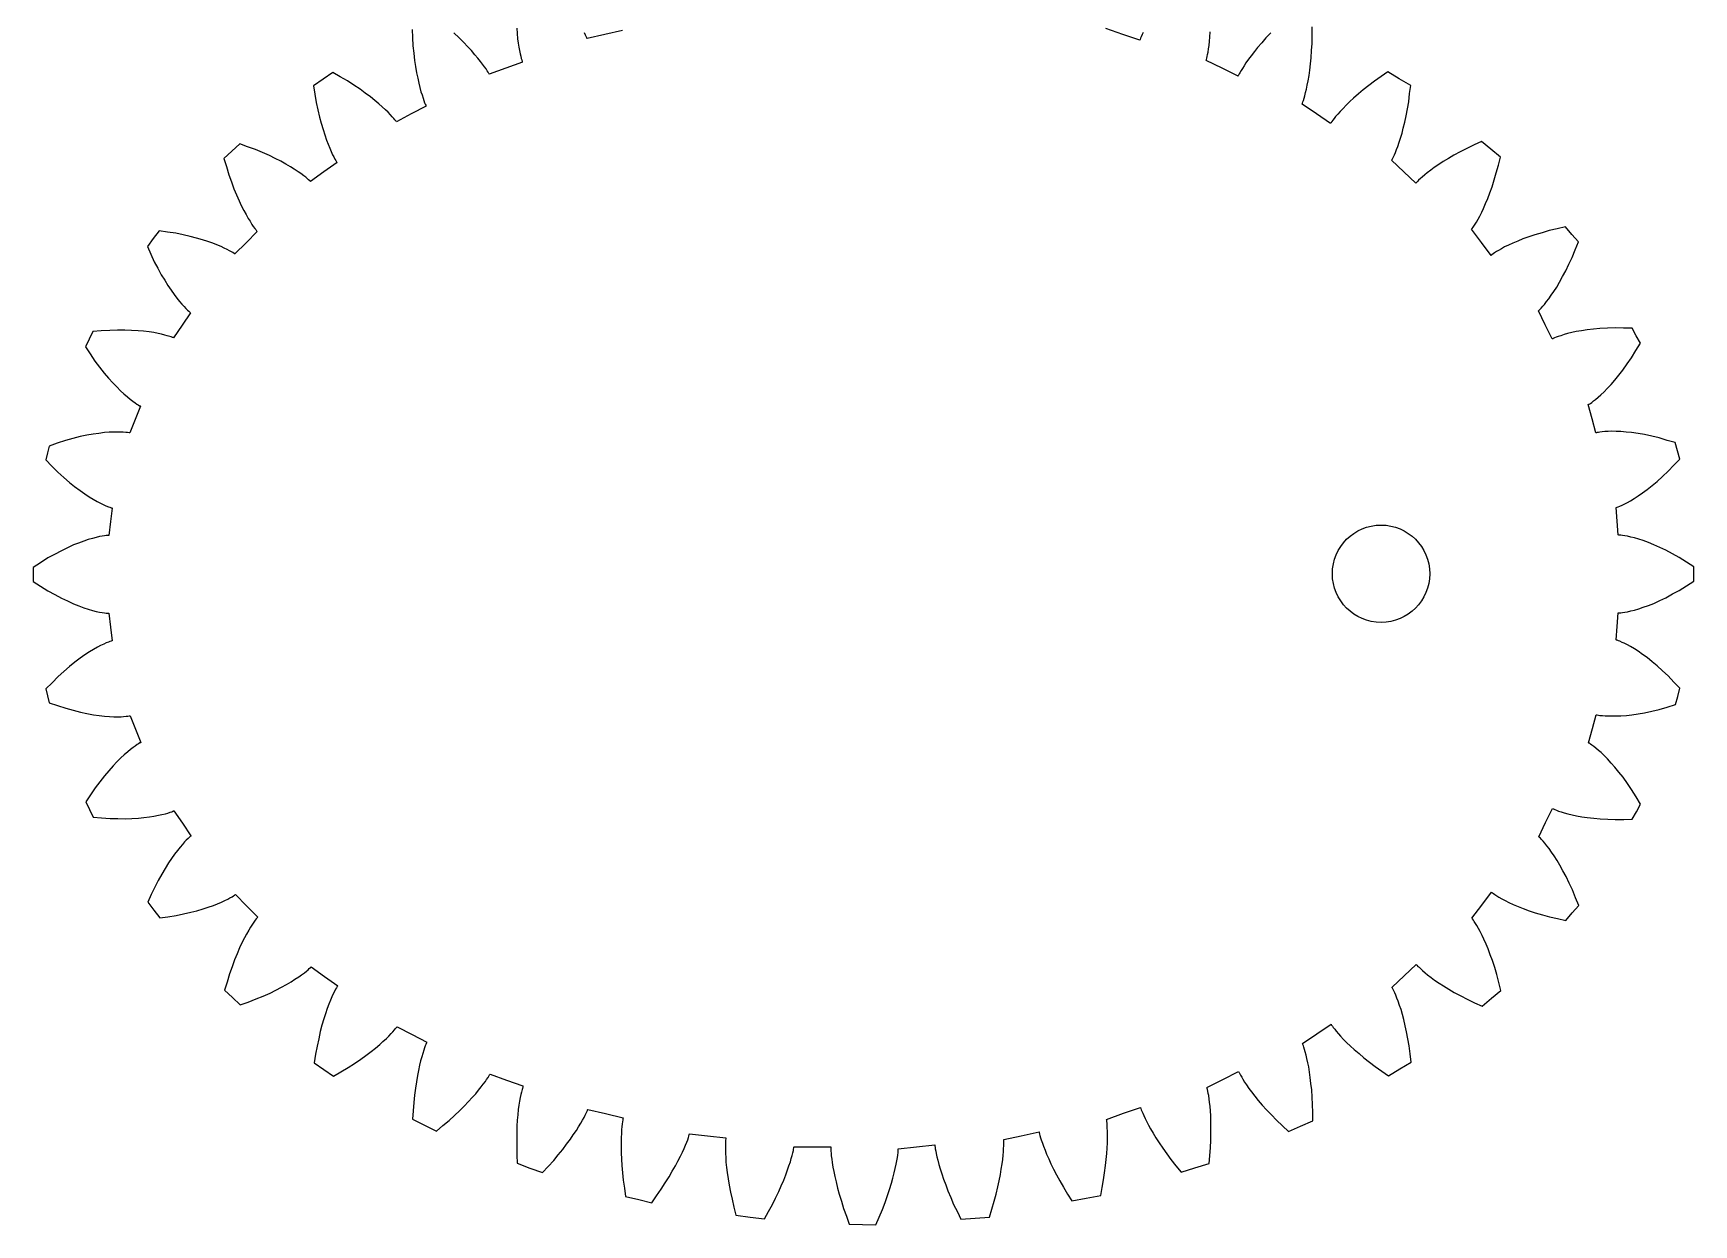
# Model space of a CAD drawing. Extents: x 0 to 210, y 0 to 154.
# Drawn here: x 107.5 to 209.8, y 0 to 73.4 of the extents above; entities that cross this region are included whole.
import ezdxf

# ---------------------------------------------------------------- set-up
doc = ezdxf.new("R2010")
doc.units = 0
doc.layers.get('0').update_dxf_attribs({"linetype": 'CONTINUOUS'})

msp = doc.modelspace()

# ---------------------------------------------------------------- linework, layer by layer
for points in [[(130.83, 73.68), (130.86, 73.17), (130.89, 72.66), (130.94, 72.22), (130.99, 71.77), (131.05, 71.39), (131.11, 71), (131.18, 70.68), (131.25, 70.36), (131.32, 70.1), (131.38, 69.84), (131.45, 69.64), (131.51, 69.44), (131.56, 69.3), (131.61, 69.16), (131.64, 69.08), (131.68, 69), (131.69, 68.97), (131.7, 68.94), (130.78, 68.47), (129.87, 67.99), (129.85, 68.02), (129.83, 68.04), (129.77, 68.11), (129.71, 68.18), (129.61, 68.3), (129.51, 68.41), (129.36, 68.57), (129.2, 68.72), (129, 68.9), (128.79, 69.09), (128.53, 69.3), (128.27, 69.52), (127.95, 69.75), (127.63, 69.99), (127.24, 70.24), (126.86, 70.5), (126.41, 70.76), (125.96, 71.03), (125.36, 70.61), (124.76, 70.2), (124.85, 69.68), (124.93, 69.17), (125.03, 68.72), (125.13, 68.27), (125.24, 67.89), (125.35, 67.5), (125.46, 67.18), (125.56, 66.86), (125.66, 66.6), (125.76, 66.35), (125.85, 66.15), (125.94, 65.95), (126.01, 65.82), (126.08, 65.68), (126.13, 65.6), (126.17, 65.52), (126.19, 65.49), (126.21, 65.47), (125.39, 64.89), (124.58, 64.3), (124.55, 64.32), (124.53, 64.35), (124.46, 64.41), (124.4, 64.47), (124.28, 64.57), (124.16, 64.66), (123.98, 64.79), (123.81, 64.91), (123.57, 65.06), (123.34, 65.21), (123.05, 65.38), (122.75, 65.55), (122.39, 65.73), (122.04, 65.9), (121.61, 66.09), (121.19, 66.27), (120.7, 66.45), (120.21, 66.63), (119.73, 66.18), (119.24, 65.73), (119.39, 65.23), (119.54, 64.72), (119.7, 64.29), (119.86, 63.86), (120.01, 63.49), (120.17, 63.12), (120.31, 62.82), (120.46, 62.51), (120.6, 62.27), (120.73, 62.03), (120.85, 61.85), (120.96, 61.66), (121.05, 61.54), (121.14, 61.41), (121.2, 61.34), (121.25, 61.27), (121.27, 61.24), (121.29, 61.22), (120.6, 60.53), (119.91, 59.84), (119.89, 59.85), (119.87, 59.87), (119.79, 59.92), (119.71, 59.97), (119.58, 60.04), (119.44, 60.11), (119.25, 60.2), (119.06, 60.29), (118.81, 60.4), (118.55, 60.5), (118.24, 60.61), (117.92, 60.71), (117.54, 60.82), (117.16, 60.92), (116.72, 61.02), (116.27, 61.11), (115.76, 61.19), (115.25, 61.27), (114.88, 60.79), (114.52, 60.3), (114.73, 59.83), (114.95, 59.36), (115.16, 58.96), (115.38, 58.56), (115.59, 58.22), (115.79, 57.89), (115.98, 57.61), (116.17, 57.34), (116.34, 57.12), (116.51, 56.91), (116.65, 56.75), (116.79, 56.59), (116.9, 56.48), (117, 56.37), (117.07, 56.31), (117.14, 56.25), (117.16, 56.23), (117.18, 56.21), (116.66, 55.44), (116.13, 54.66), (116.11, 54.68), (116.08, 54.69), (115.99, 54.72), (115.9, 54.75), (115.75, 54.8), (115.6, 54.84), (115.39, 54.89), (115.18, 54.94), (114.91, 54.99), (114.63, 55.04), (114.29, 55.07), (113.95, 55.11), (113.55, 55.13), (113.14, 55.15), (112.68, 55.14), (112.21, 55.13), (111.68, 55.09), (111.16, 55.05), (110.93, 54.58), (110.71, 54.12), (111, 53.68), (111.29, 53.24), (111.58, 52.87), (111.86, 52.5), (112.13, 52.19), (112.39, 51.89), (112.63, 51.64), (112.87, 51.4), (113.08, 51.21), (113.29, 51.03), (113.46, 50.89), (113.63, 50.76), (113.76, 50.67), (113.88, 50.58), (113.96, 50.53), (114.04, 50.48), (114.07, 50.47), (114.1, 50.45), (113.77, 49.63), (113.45, 48.81), (113.42, 48.81), (113.39, 48.82), (113.29, 48.83), (113.2, 48.84), (113.04, 48.85), (112.89, 48.86), (112.67, 48.86), (112.45, 48.86), (112.16, 48.85), (111.88, 48.83), (111.54, 48.78), (111.19, 48.74), (110.79, 48.66), (110.39, 48.58), (109.93, 48.46), (109.48, 48.34), (108.97, 48.17), (108.46, 47.99), (108.36, 47.57), (108.26, 47.14), (108.64, 46.76), (109.01, 46.38), (109.37, 46.07), (109.72, 45.75), (110.04, 45.5), (110.37, 45.25), (110.66, 45.06), (110.94, 44.87), (111.19, 44.72), (111.43, 44.58), (111.63, 44.48), (111.83, 44.38), (111.97, 44.32), (112.12, 44.26), (112.21, 44.23), (112.3, 44.2), (112.33, 44.19), (112.36, 44.18), (112.25, 43.34), (112.14, 42.49), (112.11, 42.49), (112.07, 42.49), (111.98, 42.48), (111.89, 42.47), (111.73, 42.44), (111.58, 42.42), (111.36, 42.36), (111.15, 42.31), (110.88, 42.23), (110.61, 42.14), (110.28, 42.02), (109.96, 41.9), (109.59, 41.72), (109.22, 41.55), (108.8, 41.32), (108.39, 41.1), (107.94, 40.81), (107.49, 40.52), (107.49, 40.08), (107.49, 39.65), (107.94, 39.36), (108.39, 39.08), (108.81, 38.85), (109.22, 38.62), (109.59, 38.45), (109.96, 38.28), (110.29, 38.15), (110.61, 38.03), (110.88, 37.95), (111.15, 37.86), (111.37, 37.81), (111.58, 37.76), (111.74, 37.73), (111.89, 37.71), (111.98, 37.7), (112.08, 37.69), (112.11, 37.69), (112.14, 37.69), (112.25, 36.84), (112.36, 36), (112.33, 35.99), (112.3, 35.98), (112.21, 35.95), (112.12, 35.92), (111.98, 35.86), (111.83, 35.79), (111.64, 35.7), (111.44, 35.6), (111.2, 35.45), (110.95, 35.31), (110.66, 35.12), (110.38, 34.92), (110.05, 34.67), (109.73, 34.42), (109.38, 34.1), (109.02, 33.79), (108.65, 33.41), (108.27, 33.03), (108.37, 32.6), (108.47, 32.18), (108.98, 32.01), (109.49, 31.84), (109.95, 31.71), (110.4, 31.59), (110.8, 31.52), (111.21, 31.44), (111.55, 31.39), (111.89, 31.35), (112.18, 31.33), (112.46, 31.31), (112.68, 31.31), (112.9, 31.31), (113.06, 31.32), (113.22, 31.34), (113.31, 31.35), (113.4, 31.36), (113.43, 31.37), (113.47, 31.37), (113.79, 30.55), (114.12, 29.73), (114.09, 29.71), (114.06, 29.7), (113.98, 29.65), (113.9, 29.6), (113.77, 29.51), (113.65, 29.42), (113.48, 29.29), (113.31, 29.15), (113.1, 28.97), (112.89, 28.78), (112.65, 28.53), (112.41, 28.29), (112.15, 27.98), (111.88, 27.68), (111.6, 27.31), (111.31, 26.94), (111.02, 26.5), (110.73, 26.06), (110.95, 25.59), (111.18, 25.13), (111.7, 25.09), (112.23, 25.04), (112.7, 25.04), (113.17, 25.03), (113.57, 25.05), (113.97, 25.07), (114.31, 25.11), (114.65, 25.14), (114.93, 25.19), (115.21, 25.24), (115.42, 25.29), (115.63, 25.34), (115.78, 25.38), (115.93, 25.43), (116.02, 25.46), (116.1, 25.49), (116.13, 25.51), (116.16, 25.52), (116.69, 24.75), (117.21, 23.97), (117.19, 23.95), (117.16, 23.93), (117.1, 23.87), (117.03, 23.81), (116.92, 23.7), (116.82, 23.6), (116.68, 23.44), (116.54, 23.28), (116.37, 23.06), (116.2, 22.85), (116.01, 22.57), (115.82, 22.3), (115.61, 21.96), (115.41, 21.62), (115.19, 21.22), (114.98, 20.82), (114.76, 20.35), (114.55, 19.88), (114.92, 19.39), (115.28, 18.91), (115.79, 18.99), (116.3, 19.07), (116.75, 19.16), (117.19, 19.26), (117.57, 19.36), (117.95, 19.47), (118.27, 19.58), (118.59, 19.69), (118.84, 19.79), (119.09, 19.89), (119.29, 19.98), (119.48, 20.07), (119.61, 20.15), (119.74, 20.22), (119.82, 20.27), (119.9, 20.32), (119.92, 20.33), (119.95, 20.35), (120.64, 19.66), (121.33, 18.97), (121.31, 18.95), (121.29, 18.92), (121.23, 18.85), (121.17, 18.78), (121.09, 18.65), (121, 18.53), (120.88, 18.34), (120.77, 18.16), (120.63, 17.92), (120.5, 17.68), (120.35, 17.37), (120.2, 17.07), (120.05, 16.7), (119.89, 16.33), (119.74, 15.89), (119.58, 15.46), (119.43, 14.96), (119.28, 14.46), (119.76, 14), (120.25, 13.55), (120.74, 13.73), (121.23, 13.92), (121.65, 14.1), (122.08, 14.28), (122.43, 14.46), (122.79, 14.64), (123.09, 14.81), (123.38, 14.98), (123.61, 15.13), (123.85, 15.28), (124.02, 15.4), (124.2, 15.53), (124.32, 15.63), (124.43, 15.72), (124.5, 15.79), (124.57, 15.85), (124.59, 15.87), (124.62, 15.89), (125.43, 15.31), (126.25, 14.73), (126.23, 14.7), (126.21, 14.68), (126.17, 14.6), (126.12, 14.52), (126.05, 14.38), (125.98, 14.24), (125.89, 14.05), (125.8, 13.85), (125.7, 13.59), (125.6, 13.33), (125.5, 13.01), (125.39, 12.69), (125.28, 12.31), (125.18, 11.92), (125.08, 11.47), (124.98, 11.02), (124.89, 10.51), (124.8, 9.99), (125.4, 9.58), (126, 9.17), (126.45, 9.43), (126.9, 9.7), (127.29, 9.95), (127.67, 10.21), (127.99, 10.44), (128.31, 10.68), (128.58, 10.89), (128.84, 11.11), (129.04, 11.29), (129.25, 11.48), (129.4, 11.63), (129.55, 11.79), (129.65, 11.9), (129.76, 12.01), (129.81, 12.09), (129.87, 12.16), (129.89, 12.18), (129.91, 12.21), (130.83, 11.73), (131.75, 11.26), (131.73, 11.23), (131.72, 11.21), (131.69, 11.12), (131.65, 11.04), (131.6, 10.9), (131.55, 10.76), (131.49, 10.56), (131.43, 10.36), (131.36, 10.1), (131.29, 9.84), (131.22, 9.52), (131.16, 9.2), (131.1, 8.81), (131.04, 8.43), (130.99, 7.98), (130.94, 7.54), (130.9, 7.03), (130.87, 6.52), (131.6, 6.15), (132.33, 5.78), (132.72, 6.11), (133.11, 6.43), (133.44, 6.74), (133.77, 7.04), (134.05, 7.32), (134.32, 7.59), (134.54, 7.84), (134.76, 8.08), (134.93, 8.29), (135.1, 8.5), (135.22, 8.67), (135.35, 8.84), (135.43, 8.96), (135.52, 9.08), (135.56, 9.16), (135.61, 9.24), (135.62, 9.26), (135.64, 9.29), (136.66, 8.92), (137.67, 8.56), (137.66, 8.53), (137.65, 8.5), (137.63, 8.41), (137.61, 8.33), (137.57, 8.18), (137.54, 8.04), (137.5, 7.84), (137.46, 7.63), (137.42, 7.37), (137.38, 7.1), (137.35, 6.78), (137.32, 6.45), (137.3, 6.07), (137.28, 5.68), (137.28, 5.24), (137.28, 4.8), (137.3, 4.29), (137.32, 3.79), (138.1, 3.5), (138.88, 3.22), (139.22, 3.59), (139.56, 3.97), (139.84, 4.31), (140.12, 4.65), (140.36, 4.96), (140.59, 5.27), (140.77, 5.54), (140.96, 5.81), (141.1, 6.03), (141.24, 6.26), (141.34, 6.44), (141.44, 6.62), (141.5, 6.76), (141.57, 6.89), (141.61, 6.97), (141.64, 7.05), (141.65, 7.08), (141.67, 7.11), (142.75, 6.85), (143.84, 6.6), (143.84, 6.57), (143.83, 6.54), (143.82, 6.45), (143.8, 6.36), (143.78, 6.21), (143.76, 6.06), (143.75, 5.85), (143.73, 5.64), (143.72, 5.37), (143.71, 5.1), (143.72, 4.77), (143.72, 4.44), (143.74, 4.05), (143.76, 3.66), (143.8, 3.21), (143.85, 2.76), (143.92, 2.26), (143.99, 1.75), (144.8, 1.56), (145.6, 1.36), (145.89, 1.78), (146.19, 2.2), (146.43, 2.58), (146.68, 2.96), (146.87, 3.3), (147.07, 3.64), (147.22, 3.93), (147.37, 4.22), (147.49, 4.47), (147.6, 4.71), (147.68, 4.91), (147.76, 5.1), (147.82, 5.24), (147.87, 5.38), (147.89, 5.47), (147.92, 5.56), (147.93, 5.59), (147.94, 5.61), (149.05, 5.48), (150.16, 5.36), (150.16, 5.33), (150.16, 5.3), (150.15, 5.21), (150.14, 5.12), (150.14, 4.97), (150.14, 4.82), (150.14, 4.61), (150.15, 4.4), (150.17, 4.14), (150.18, 3.87), (150.22, 3.54), (150.26, 3.22), (150.32, 2.83), (150.37, 2.45), (150.46, 2.01), (150.55, 1.58), (150.67, 1.08), (150.79, 0.59), (151.67, 0.48), (152.55, 0.36), (152.8, 0.81), (153.04, 1.25), (153.23, 1.65), (153.43, 2.06), (153.58, 2.41), (153.74, 2.76), (153.86, 3.07), (153.97, 3.38), (154.06, 3.63), (154.15, 3.88), (154.2, 4.08), (154.26, 4.28), (154.3, 4.43), (154.33, 4.57), (154.35, 4.66), (154.37, 4.75), (154.37, 4.78), (154.38, 4.81), (155.51, 4.8), (156.64, 4.8), (156.64, 4.77), (156.64, 4.74), (156.64, 4.64), (156.65, 4.55), (156.66, 4.4), (156.67, 4.25), (156.7, 4.04), (156.73, 3.83), (156.77, 3.56), (156.82, 3.29), (156.89, 2.97), (156.96, 2.64), (157.06, 2.26), (157.16, 1.88), (157.29, 1.45), (157.43, 1.01), (157.6, 0.53), (157.77, 0.04), (158.6, 0.02), (159.42, 0), (159.62, 0.48), (159.82, 0.95), (159.98, 1.38), (160.13, 1.8), (160.25, 2.18), (160.37, 2.56), (160.46, 2.88), (160.55, 3.2), (160.61, 3.46), (160.67, 3.73), (160.7, 3.94), (160.74, 4.15), (160.76, 4.3), (160.78, 4.45), (160.79, 4.54), (160.8, 4.63), (160.8, 4.66), (160.8, 4.69), (161.92, 4.81), (163.05, 4.92), (163.05, 4.89), (163.05, 4.86), (163.07, 4.77), (163.08, 4.68), (163.11, 4.53), (163.13, 4.39), (163.18, 4.18), (163.23, 3.98), (163.3, 3.72), (163.38, 3.45), (163.48, 3.14), (163.58, 2.82), (163.72, 2.46), (163.86, 2.09), (164.04, 1.68), (164.21, 1.26), (164.44, 0.8), (164.66, 0.34), (165.54, 0.41), (166.41, 0.47), (166.56, 0.96), (166.71, 1.46), (166.82, 1.89), (166.93, 2.33), (167.01, 2.71), (167.09, 3.1), (167.14, 3.43), (167.2, 3.75), (167.23, 4.02), (167.26, 4.29), (167.28, 4.5), (167.29, 4.71), (167.3, 4.86), (167.3, 5.01), (167.3, 5.1), (167.3, 5.19), (167.3, 5.22), (167.3, 5.25), (168.38, 5.49), (169.47, 5.73), (169.47, 5.7), (169.48, 5.68), (169.5, 5.59), (169.52, 5.51), (169.57, 5.37), (169.61, 5.23), (169.68, 5.03), (169.74, 4.84), (169.84, 4.59), (169.94, 4.35), (170.07, 4.06), (170.2, 3.76), (170.37, 3.42), (170.54, 3.08), (170.76, 2.7), (170.97, 2.32), (171.23, 1.89), (171.49, 1.47), (172.38, 1.64), (173.27, 1.8), (173.36, 2.29), (173.45, 2.78), (173.51, 3.21), (173.57, 3.65), (173.61, 4.02), (173.65, 4.4), (173.67, 4.72), (173.69, 5.05), (173.69, 5.31), (173.69, 5.57), (173.69, 5.78), (173.68, 5.98), (173.67, 6.13), (173.66, 6.27), (173.65, 6.36), (173.64, 6.45), (173.63, 6.48), (173.63, 6.5), (174.67, 6.87), (175.72, 7.23), (175.73, 7.2), (175.74, 7.17), (175.77, 7.09), (175.8, 7.01), (175.86, 6.88), (175.92, 6.74), (176.01, 6.56), (176.09, 6.38), (176.22, 6.14), (176.34, 5.91), (176.51, 5.64), (176.67, 5.36), (176.88, 5.05), (177.09, 4.73), (177.35, 4.38), (177.6, 4.02), (177.91, 3.63), (178.22, 3.25), (179.08, 3.51), (179.95, 3.77), (179.99, 4.26), (180.03, 4.76), (180.05, 5.19), (180.06, 5.63), (180.06, 6.01), (180.06, 6.39), (180.05, 6.71), (180.03, 7.03), (180.01, 7.29), (179.98, 7.55), (179.95, 7.75), (179.93, 7.96), (179.9, 8.1), (179.87, 8.24), (179.85, 8.33), (179.83, 8.41), (179.83, 8.44), (179.82, 8.47), (180.79, 8.95), (181.77, 9.44), (181.78, 9.41), (181.8, 9.39), (181.84, 9.31), (181.88, 9.23), (181.96, 9.1), (182.03, 8.97), (182.14, 8.8), (182.26, 8.62), (182.41, 8.4), (182.57, 8.19), (182.77, 7.93), (182.98, 7.67), (183.23, 7.38), (183.49, 7.09), (183.79, 6.77), (184.1, 6.45), (184.47, 6.1), (184.84, 5.75), (185.59, 6.08), (186.35, 6.41), (186.34, 6.92), (186.33, 7.42), (186.3, 7.87), (186.28, 8.31), (186.23, 8.7), (186.19, 9.08), (186.14, 9.41), (186.09, 9.73), (186.04, 9.99), (185.98, 10.25), (185.93, 10.46), (185.88, 10.66), (185.84, 10.8), (185.79, 10.94), (185.76, 11.03), (185.73, 11.11), (185.72, 11.14), (185.71, 11.17), (186.59, 11.76), (187.47, 12.36), (187.48, 12.34), (187.5, 12.31), (187.55, 12.24), (187.6, 12.17), (187.69, 12.05), (187.78, 11.94), (187.92, 11.78), (188.05, 11.63), (188.24, 11.43), (188.42, 11.24), (188.66, 11.02), (188.89, 10.8), (189.19, 10.55), (189.48, 10.3), (189.83, 10.03), (190.18, 9.76), (190.59, 9.47), (191, 9.18), (191.7, 9.61), (192.41, 10.03), (192.34, 10.53), (192.28, 11.03), (192.2, 11.46), (192.12, 11.9), (192.04, 12.27), (191.95, 12.65), (191.86, 12.96), (191.78, 13.27), (191.69, 13.52), (191.61, 13.78), (191.53, 13.97), (191.46, 14.16), (191.4, 14.29), (191.34, 14.43), (191.3, 14.51), (191.26, 14.59), (191.24, 14.61), (191.23, 14.64), (191.97, 15.34), (192.72, 16.04), (192.74, 16.02), (192.76, 16), (192.82, 15.93), (192.89, 15.87), (192.99, 15.77), (193.1, 15.67), (193.26, 15.54), (193.42, 15.4), (193.64, 15.24), (193.85, 15.08), (194.13, 14.9), (194.4, 14.72), (194.73, 14.52), (195.06, 14.32), (195.46, 14.11), (195.85, 13.91), (196.31, 13.69), (196.77, 13.48), (197.35, 13.96), (197.93, 14.44), (197.8, 14.93), (197.68, 15.42), (197.55, 15.85), (197.41, 16.28), (197.28, 16.64), (197.15, 17), (197.02, 17.3), (196.89, 17.6), (196.77, 17.84), (196.65, 18.08), (196.55, 18.27), (196.45, 18.45), (196.37, 18.57), (196.29, 18.7), (196.24, 18.77), (196.19, 18.85), (196.17, 18.87), (196.15, 18.89), (196.75, 19.7), (197.36, 20.5), (197.38, 20.48), (197.41, 20.46), (197.48, 20.41), (197.55, 20.36), (197.68, 20.27), (197.81, 20.19), (198, 20.09), (198.19, 19.99), (198.43, 19.87), (198.68, 19.75), (198.99, 19.62), (199.3, 19.49), (199.67, 19.36), (200.05, 19.23), (200.49, 19.11), (200.93, 18.98), (201.43, 18.87), (201.94, 18.75), (202.33, 19.22), (202.73, 19.68), (202.54, 20.16), (202.34, 20.64), (202.15, 21.06), (201.95, 21.47), (201.76, 21.82), (201.57, 22.17), (201.4, 22.45), (201.22, 22.74), (201.06, 22.96), (200.91, 23.19), (200.77, 23.36), (200.64, 23.52), (200.54, 23.64), (200.44, 23.75), (200.38, 23.82), (200.31, 23.88), (200.29, 23.9), (200.27, 23.92), (200.69, 24.79), (201.12, 25.66), (201.15, 25.64), (201.18, 25.63), (201.26, 25.59), (201.35, 25.56), (201.49, 25.5), (201.64, 25.45), (201.84, 25.39), (202.05, 25.33), (202.32, 25.27), (202.59, 25.21), (202.93, 25.15), (203.26, 25.1), (203.66, 25.06), (204.06, 25.02), (204.52, 25), (204.98, 24.98), (205.51, 24.99), (206.03, 25), (206.29, 25.46), (206.54, 25.93), (206.27, 26.38), (205.99, 26.82), (205.73, 27.2), (205.46, 27.58), (205.21, 27.89), (204.96, 28.21), (204.73, 28.46), (204.51, 28.71), (204.31, 28.91), (204.11, 29.1), (203.95, 29.24), (203.78, 29.38), (203.66, 29.48), (203.54, 29.57), (203.46, 29.62), (203.39, 29.68), (203.36, 29.69), (203.33, 29.71), (203.57, 30.58), (203.8, 31.44), (203.83, 31.44), (203.86, 31.43), (203.95, 31.42), (204.04, 31.4), (204.2, 31.39), (204.35, 31.37), (204.56, 31.36), (204.78, 31.36), (205.05, 31.36), (205.33, 31.37), (205.67, 31.4), (206, 31.44), (206.4, 31.5), (206.79, 31.56), (207.24, 31.66), (207.69, 31.76), (208.19, 31.91), (208.69, 32.06), (208.83, 32.57), (208.96, 33.07), (208.6, 33.45), (208.24, 33.83), (207.9, 34.14), (207.57, 34.45), (207.26, 34.7), (206.95, 34.96), (206.67, 35.15), (206.39, 35.35), (206.16, 35.49), (205.92, 35.64), (205.73, 35.74), (205.54, 35.84), (205.4, 35.9), (205.26, 35.97), (205.18, 36), (205.09, 36.03), (205.06, 36.04), (205.03, 36.05), (205.1, 36.88), (205.17, 37.71), (205.2, 37.71), (205.23, 37.71), (205.33, 37.72), (205.42, 37.73), (205.57, 37.76), (205.73, 37.78), (205.94, 37.84), (206.16, 37.89), (206.43, 37.97), (206.7, 38.06), (207.02, 38.18), (207.35, 38.3), (207.72, 38.48), (208.09, 38.65), (208.5, 38.88), (208.92, 39.1), (209.37, 39.39), (209.82, 39.68), (209.82, 40.11), (209.82, 40.55), (209.37, 40.84), (208.92, 41.12), (208.5, 41.35), (208.09, 41.58), (207.72, 41.75), (207.35, 41.92), (207.02, 42.05), (206.7, 42.17), (206.43, 42.25), (206.16, 42.34), (205.94, 42.39), (205.73, 42.44), (205.57, 42.47), (205.42, 42.49), (205.33, 42.5), (205.23, 42.51), (205.2, 42.51), (205.17, 42.52), (205.1, 43.36), (205.03, 44.21), (205.06, 44.22), (205.09, 44.23), (205.17, 44.26), (205.26, 44.3), (205.4, 44.36), (205.54, 44.42), (205.73, 44.52), (205.92, 44.63), (206.15, 44.77), (206.39, 44.92), (206.67, 45.11), (206.94, 45.31), (207.25, 45.56), (207.56, 45.81), (207.9, 46.13), (208.24, 46.44), (208.6, 46.82), (208.96, 47.2), (208.82, 47.7), (208.68, 48.21), (208.18, 48.35), (207.68, 48.5), (207.23, 48.6), (206.78, 48.7), (206.39, 48.77), (205.99, 48.83), (205.66, 48.86), (205.32, 48.89), (205.04, 48.9), (204.77, 48.91), (204.55, 48.9), (204.34, 48.89), (204.18, 48.87), (204.03, 48.86), (203.94, 48.84), (203.85, 48.83), (203.82, 48.82), (203.79, 48.82), (203.55, 49.68), (203.32, 50.55), (203.35, 50.57), (203.37, 50.58), (203.45, 50.63), (203.53, 50.69), (203.65, 50.78), (203.77, 50.87), (203.93, 51.02), (204.1, 51.16), (204.3, 51.35), (204.49, 51.55), (204.72, 51.8), (204.95, 52.05), (205.2, 52.37), (205.45, 52.68), (205.71, 53.06), (205.98, 53.44), (206.25, 53.89), (206.53, 54.33), (206.27, 54.8), (206.02, 55.26), (205.49, 55.27), (204.97, 55.28), (204.51, 55.26), (204.04, 55.24), (203.64, 55.2), (203.24, 55.16), (202.91, 55.11), (202.57, 55.05), (202.3, 54.99), (202.03, 54.93), (201.83, 54.87), (201.62, 54.8), (201.47, 54.75), (201.33, 54.7), (201.24, 54.66), (201.16, 54.63), (201.13, 54.61), (201.1, 54.6), (200.67, 55.47), (200.25, 56.33), (200.27, 56.35), (200.29, 56.37), (200.36, 56.44), (200.42, 56.5), (200.52, 56.62), (200.62, 56.73), (200.75, 56.9), (200.89, 57.07), (201.04, 57.29), (201.2, 57.52), (201.38, 57.8), (201.55, 58.09), (201.74, 58.44), (201.93, 58.79), (202.12, 59.2), (202.32, 59.62), (202.51, 60.1), (202.71, 60.58), (202.31, 61.04), (201.92, 61.51), (201.41, 61.39), (200.91, 61.28), (200.47, 61.15), (200.03, 61.02), (199.65, 60.89), (199.28, 60.76), (198.97, 60.63), (198.66, 60.51), (198.41, 60.39), (198.16, 60.27), (197.98, 60.16), (197.79, 60.06), (197.66, 59.98), (197.53, 59.9), (197.46, 59.84), (197.38, 59.79), (197.36, 59.77), (197.33, 59.75), (196.73, 60.55), (196.13, 61.36), (196.15, 61.38), (196.16, 61.4), (196.22, 61.48), (196.27, 61.55), (196.35, 61.68), (196.43, 61.8), (196.53, 61.98), (196.63, 62.17), (196.75, 62.41), (196.86, 62.65), (196.99, 62.95), (197.12, 63.25), (197.26, 63.61), (197.39, 63.98), (197.52, 64.4), (197.65, 64.83), (197.78, 65.32), (197.9, 65.81), (197.32, 66.29), (196.74, 66.77), (196.28, 66.56), (195.83, 66.34), (195.43, 66.14), (195.04, 65.93), (194.7, 65.73), (194.37, 65.53), (194.1, 65.35), (193.83, 65.17), (193.61, 65.01), (193.4, 64.84), (193.24, 64.71), (193.08, 64.58), (192.97, 64.48), (192.86, 64.38), (192.8, 64.31), (192.73, 64.25), (192.71, 64.23), (192.69, 64.2), (191.95, 64.91), (191.2, 65.61), (191.22, 65.63), (191.23, 65.66), (191.27, 65.74), (191.31, 65.82), (191.37, 65.95), (191.43, 66.09), (191.5, 66.28), (191.58, 66.47), (191.66, 66.72), (191.75, 66.98), (191.84, 67.29), (191.92, 67.6), (192.01, 67.97), (192.1, 68.35), (192.17, 68.78), (192.25, 69.22), (192.31, 69.72), (192.38, 70.22), (191.67, 70.64), (190.97, 71.07), (190.56, 70.78), (190.15, 70.49), (189.8, 70.22), (189.45, 69.95), (189.16, 69.7), (188.86, 69.45), (188.63, 69.23), (188.39, 69), (188.21, 68.81), (188.03, 68.62), (187.89, 68.46), (187.75, 68.31), (187.66, 68.19), (187.57, 68.08), (187.52, 68), (187.47, 67.93), (187.45, 67.91), (187.44, 67.88), (186.56, 68.48), (185.68, 69.08), (185.69, 69.1), (185.7, 69.13), (185.73, 69.22), (185.76, 69.3), (185.81, 69.44), (185.85, 69.59), (185.9, 69.79), (185.95, 69.99), (186, 70.25), (186.06, 70.51), (186.11, 70.84), (186.16, 71.16), (186.2, 71.55), (186.24, 71.93), (186.27, 72.38), (186.3, 72.82), (186.31, 73.33), (186.31, 73.83)], [(137.28, 73.75), (137.31, 73.43), (137.34, 73.1), (137.38, 72.84), (137.42, 72.58), (137.45, 72.37), (137.49, 72.17), (137.53, 72.02), (137.56, 71.88), (137.59, 71.8), (137.61, 71.71), (137.62, 71.68), (137.63, 71.65), (136.61, 71.28), (135.59, 70.92), (135.58, 70.94), (135.56, 70.97), (135.52, 71.05), (135.47, 71.12), (135.39, 71.25), (135.3, 71.37), (135.18, 71.54), (135.05, 71.71), (134.88, 71.91), (134.71, 72.12), (134.49, 72.37), (134.27, 72.61), (134, 72.89), (133.73, 73.16), (133.4, 73.46)], [(175.88, 73.49), (175.82, 73.36), (175.77, 73.23), (175.73, 73.14), (175.7, 73.06), (175.69, 73.03), (175.68, 73.01), (174.64, 73.37), (173.59, 73.73)], [(143.8, 73.62), (142.71, 73.36), (141.62, 73.11), (141.61, 73.13), (141.6, 73.16), (141.56, 73.24), (141.52, 73.32), (141.46, 73.46)], [(183.76, 73.47), (183.45, 73.15), (183.2, 72.86), (182.94, 72.57), (182.74, 72.31), (182.54, 72.05), (182.38, 71.84), (182.22, 71.62), (182.11, 71.44), (182, 71.27), (181.92, 71.14), (181.85, 71.01), (181.81, 70.93), (181.76, 70.85), (181.75, 70.83), (181.74, 70.8), (180.76, 71.28), (179.78, 71.77), (179.79, 71.8), (179.8, 71.82), (179.82, 71.91), (179.84, 72), (179.86, 72.14), (179.89, 72.28), (179.92, 72.48), (179.95, 72.69), (179.97, 72.95), (179.99, 73.21), (180.01, 73.53)]]:
    msp.add_lwpolyline(points)
msp.add_circle((190.55, 40.13, 6.14), 3)

doc.saveas('drawing.dxf')
